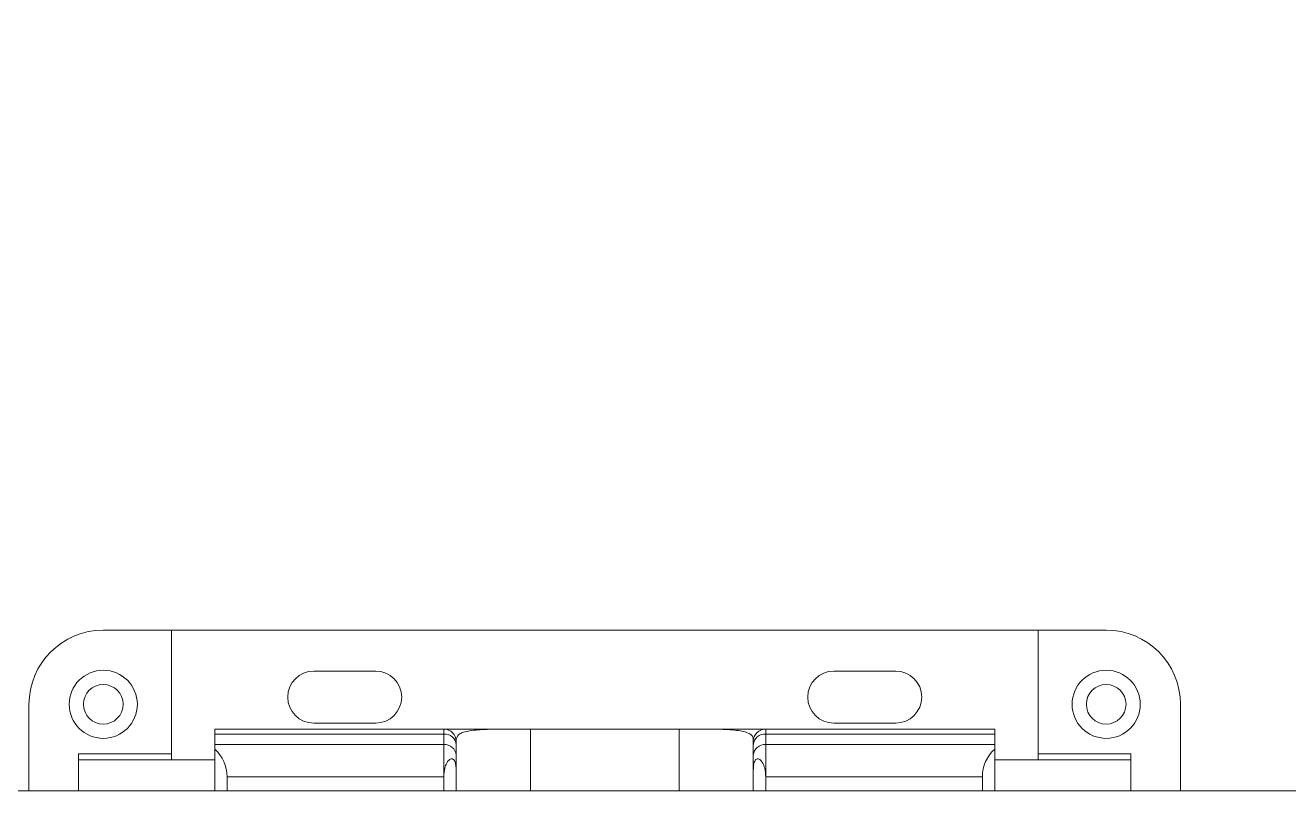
# Model space of a CAD drawing. Header units: inches. Extents: x 0.54 to 10.46, y 0.74 to 7.76.
# Drawn here: x 7.919 to 8.624, y 3.723 to 4.159 of the extents above; entities that cross this region are included whole.
import ezdxf

# ---------------------------------------------------------------- set-up
doc = ezdxf.new("R2010")
doc.units = ezdxf.units.IN
doc.header["$MEASUREMENT"] = 0
doc.layers.add('BG', color=7, linetype='Continuous')
doc.layers.add('MCG-INT-4FT', color=7, linetype='Continuous')

# ---------------------------------------------------------------- blocks, each defined once
blk = doc.blocks.new('block 3')
at = {"layer": 'BG', "true_color": 0xffffff}
h = blk.add_hatch(color=7, dxfattribs=at)
h.dxf.hatch_style = 2
edge = h.paths.add_edge_path()
edge.add_spline(control_points=[(10.29599, 0.90612), (10.29599, 0.90612), (0.87112, 0.90612), (0.87112, 0.90612), (0.87016, 0.90612), (0.86938, 0.90689), (0.86938, 0.90785), (0.86938, 0.90785), (0.86938, 7.59215), (0.86938, 7.59215), (0.86938, 7.59311), (0.87016, 7.59389), (0.87112, 7.59389), (0.87112, 7.59389), (10.29599, 7.59389), (10.29599, 7.59389), (10.29696, 7.59389), (10.29773, 7.59311), (10.29773, 7.59215), (10.29773, 7.59215), (10.29773, 0.90785), (10.29773, 0.90785), (10.29773, 0.90689), (10.29696, 0.90612), (10.29599, 0.90612)], knot_values=[0, 0, 0, 0, 1, 1, 1, 2, 2, 2, 3, 3, 3, 4, 4, 4, 5, 5, 5, 6, 6, 6, 7, 7, 7, 8, 8, 8, 8], degree=3, periodic=1)
h.paths.add_polyline_path([(0.87286, 0.90959), (10.29426, 0.90959), (10.29426, 7.59042), (0.87286, 7.59042)])
at = {"layer": 'BG', "lineweight": 0}
blk.add_open_spline([(10.29599, 0.90612), (10.29599, 0.90612), (0.87112, 0.90612), (0.87112, 0.90612), (0.87016, 0.90612), (0.86938, 0.90689), (0.86938, 0.90785), (0.86938, 0.90785), (0.86938, 7.59215), (0.86938, 7.59215), (0.86938, 7.59311), (0.87016, 7.59389), (0.87112, 7.59389), (0.87112, 7.59389), (10.29599, 7.59389), (10.29599, 7.59389), (10.29696, 7.59389), (10.29773, 7.59311), (10.29773, 7.59215), (10.29773, 7.59215), (10.29773, 0.90785), (10.29773, 0.90785), (10.29773, 0.90689), (10.29696, 0.90612), (10.29599, 0.90612)], degree=3, knots=[0, 0, 0, 0, 1, 1, 1, 2, 2, 2, 3, 3, 3, 4, 4, 4, 5, 5, 5, 6, 6, 6, 7, 7, 7, 8, 8, 8, 8], dxfattribs=at)
blk = doc.blocks.new('block 2')
at = {"layer": 'BG'}
blk.add_blockref('block 3', (0, 0), dxfattribs=at)
blk = doc.blocks.new('block 69')
at = {"layer": 'BG', "true_color": 0xffffff}
h = blk.add_hatch(color=7, dxfattribs=at)
h.dxf.hatch_style = 2
edge = h.paths.add_edge_path()
edge.add_spline(control_points=[(10.46309, 0.739), (10.46309, 0.739), (0.53691, 0.739), (0.53691, 0.739), (0.53595, 0.739), (0.53517, 0.73978), (0.53517, 0.74074), (0.53517, 0.74074), (0.53517, 7.75926), (0.53517, 7.75926), (0.53517, 7.76022), (0.53595, 7.761), (0.53691, 7.761), (0.53691, 7.761), (10.46309, 7.761), (10.46309, 7.761), (10.46406, 7.761), (10.46483, 7.76022), (10.46483, 7.75926), (10.46483, 7.75926), (10.46483, 0.74074), (10.46483, 0.74074), (10.46483, 0.73978), (10.46406, 0.739), (10.46309, 0.739)], knot_values=[0, 0, 0, 0, 1, 1, 1, 2, 2, 2, 3, 3, 3, 4, 4, 4, 5, 5, 5, 6, 6, 6, 7, 7, 7, 8, 8, 8, 8], degree=3, periodic=1)
h.paths.add_polyline_path([(0.53864, 0.74248), (10.46136, 0.74248), (10.46136, 7.75752), (0.53864, 7.75752)])
at = {"layer": 'BG', "lineweight": 0}
blk.add_open_spline([(10.46309, 0.739), (10.46309, 0.739), (0.53691, 0.739), (0.53691, 0.739), (0.53595, 0.739), (0.53517, 0.73978), (0.53517, 0.74074), (0.53517, 0.74074), (0.53517, 7.75926), (0.53517, 7.75926), (0.53517, 7.76022), (0.53595, 7.761), (0.53691, 7.761), (0.53691, 7.761), (10.46309, 7.761), (10.46309, 7.761), (10.46406, 7.761), (10.46483, 7.76022), (10.46483, 7.75926), (10.46483, 7.75926), (10.46483, 0.74074), (10.46483, 0.74074), (10.46483, 0.73978), (10.46406, 0.739), (10.46309, 0.739)], degree=3, knots=[0, 0, 0, 0, 1, 1, 1, 2, 2, 2, 3, 3, 3, 4, 4, 4, 5, 5, 5, 6, 6, 6, 7, 7, 7, 8, 8, 8, 8], dxfattribs=at)
blk = doc.blocks.new('block 68')
at = {"layer": 'BG'}
blk.add_blockref('block 69', (0, 0), dxfattribs=at)
blk = doc.blocks.new('block 1604')
at = {"layer": 'MCG-INT-4FT', "color": 7, "lineweight": 5, "true_color": 0xffffff}
blk.add_lwpolyline([(1.02982, 3.73097), (8.87607, 3.73097)], dxfattribs=at)
blk = doc.blocks.new('block 2358')
at = {"layer": 'MCG-INT-4FT', "color": 7, "lineweight": 5, "true_color": 0xffffff}
blk.add_lwpolyline([(8.20078, 3.76554), (8.15238, 3.76554)], dxfattribs=at)
blk = doc.blocks.new('block 2359')
at = {"layer": 'MCG-INT-4FT', "color": 7, "lineweight": 5, "true_color": 0xffffff}
blk.add_lwpolyline([(8.33212, 3.76554), (8.28373, 3.76554)], dxfattribs=at)
blk = doc.blocks.new('block 2361')
at = {"layer": 'MCG-INT-4FT', "color": 7, "lineweight": 5, "true_color": 0xffffff}
blk.add_open_spline([(8.50322, 3.77936), (8.50322, 3.78986), (8.51174, 3.79838), (8.52223, 3.79838), (8.53273, 3.79838), (8.54125, 3.78986), (8.54125, 3.77936), (8.54125, 3.76886), (8.53273, 3.76035), (8.52223, 3.76035), (8.51174, 3.76035), (8.50322, 3.76886), (8.50322, 3.77936), (8.50322, 3.77936), (8.50322, 3.77936), (8.50322, 3.77936)], degree=3, knots=[0, 0, 0, 0, 1, 1, 1, 2, 2, 2, 3, 3, 3, 4, 4, 4, 5, 5, 5, 5], dxfattribs=at)
blk = doc.blocks.new('block 2362')
at = {"layer": 'MCG-INT-4FT', "color": 7, "lineweight": 5, "true_color": 0xffffff}
blk.add_lwpolyline([(8.53606, 3.74826), (8.53606, 3.75171)], dxfattribs=at)
blk = doc.blocks.new('block 2363')
at = {"layer": 'MCG-INT-4FT', "color": 7, "lineweight": 5, "true_color": 0xffffff}
blk.add_lwpolyline([(8.48421, 3.75171), (8.53606, 3.75171)], dxfattribs=at)
blk = doc.blocks.new('block 2364')
at = {"layer": 'MCG-INT-4FT', "color": 7, "lineweight": 5, "true_color": 0xffffff}
blk.add_lwpolyline([(8.48421, 3.82084), (8.48421, 3.75171)], dxfattribs=at)
blk = doc.blocks.new('block 2365')
at = {"layer": 'MCG-INT-4FT', "color": 7, "lineweight": 5, "true_color": 0xffffff}
blk.add_lwpolyline([(8.52223, 3.82084), (8.48421, 3.82084)], dxfattribs=at)
blk = doc.blocks.new('block 2366')
at = {"layer": 'MCG-INT-4FT', "color": 7, "lineweight": 5, "true_color": 0xffffff}
blk.add_open_spline([(8.56371, 3.77936), (8.56371, 3.80227), (8.54514, 3.82084), (8.52223, 3.82084)], degree=3, dxfattribs=at)
blk = doc.blocks.new('block 2367')
at = {"layer": 'MCG-INT-4FT', "color": 7, "lineweight": 5, "true_color": 0xffffff}
blk.add_lwpolyline([(8.56371, 3.77936), (8.56371, 3.73097)], dxfattribs=at)
blk = doc.blocks.new('block 2374')
at = {"layer": 'MCG-INT-4FT', "color": 7, "lineweight": 5, "true_color": 0xffffff}
blk.add_open_spline([(8.51117, 3.77936), (8.51117, 3.78547), (8.51613, 3.79043), (8.52223, 3.79043), (8.52834, 3.79043), (8.5333, 3.78547), (8.5333, 3.77936), (8.5333, 3.77326), (8.52834, 3.7683), (8.52223, 3.7683), (8.51613, 3.7683), (8.51117, 3.77326), (8.51117, 3.77936), (8.51117, 3.77936), (8.51117, 3.77936), (8.51117, 3.77936)], degree=3, knots=[0, 0, 0, 0, 1, 1, 1, 2, 2, 2, 3, 3, 3, 4, 4, 4, 5, 5, 5, 5], dxfattribs=at)
blk = doc.blocks.new('block 2376')
at = {"layer": 'MCG-INT-4FT', "color": 7, "lineweight": 5, "true_color": 0xffffff}
blk.add_open_spline([(7.94326, 3.77936), (7.94326, 3.78986), (7.95177, 3.79838), (7.96227, 3.79838), (7.97277, 3.79838), (7.98129, 3.78986), (7.98129, 3.77936), (7.98129, 3.76886), (7.97277, 3.76035), (7.96227, 3.76035), (7.95177, 3.76035), (7.94326, 3.76886), (7.94326, 3.77936), (7.94326, 3.77936), (7.94326, 3.77936), (7.94326, 3.77936)], degree=3, knots=[0, 0, 0, 0, 1, 1, 1, 2, 2, 2, 3, 3, 3, 4, 4, 4, 5, 5, 5, 5], dxfattribs=at)
blk = doc.blocks.new('block 2384')
at = {"layer": 'MCG-INT-4FT', "color": 7, "lineweight": 5, "true_color": 0xffffff}
blk.add_lwpolyline([(7.9208, 3.73097), (7.9208, 3.77936)], dxfattribs=at)
blk = doc.blocks.new('block 2385')
at = {"layer": 'MCG-INT-4FT', "color": 7, "lineweight": 5, "true_color": 0xffffff}
blk.add_open_spline([(7.96227, 3.82084), (7.93937, 3.82084), (7.9208, 3.80227), (7.9208, 3.77936)], degree=3, dxfattribs=at)
blk = doc.blocks.new('block 2386')
at = {"layer": 'MCG-INT-4FT', "color": 7, "lineweight": 5, "true_color": 0xffffff}
blk.add_lwpolyline([(7.96227, 3.82084), (8.0003, 3.82084)], dxfattribs=at)
blk = doc.blocks.new('block 2387')
at = {"layer": 'MCG-INT-4FT', "color": 7, "lineweight": 5, "true_color": 0xffffff}
blk.add_lwpolyline([(8.0003, 3.82084), (8.0003, 3.75171)], dxfattribs=at)
blk = doc.blocks.new('block 2388')
at = {"layer": 'MCG-INT-4FT', "color": 7, "lineweight": 5, "true_color": 0xffffff}
blk.add_lwpolyline([(8.0003, 3.75171), (7.94845, 3.75171)], dxfattribs=at)
blk = doc.blocks.new('block 2389')
at = {"layer": 'MCG-INT-4FT', "color": 7, "lineweight": 5, "true_color": 0xffffff}
blk.add_lwpolyline([(7.94845, 3.74826), (7.94845, 3.75171)], dxfattribs=at)
blk = doc.blocks.new('block 2390')
at = {"layer": 'MCG-INT-4FT', "color": 7, "lineweight": 5, "true_color": 0xffffff}
blk.add_open_spline([(7.95121, 3.77936), (7.95121, 3.78547), (7.95617, 3.79043), (7.96227, 3.79043), (7.96838, 3.79043), (7.97334, 3.78547), (7.97334, 3.77936), (7.97334, 3.77326), (7.96838, 3.7683), (7.96227, 3.7683), (7.95617, 3.7683), (7.95121, 3.77326), (7.95121, 3.77936), (7.95121, 3.77936), (7.95121, 3.77936), (7.95121, 3.77936)], degree=3, knots=[0, 0, 0, 0, 1, 1, 1, 2, 2, 2, 3, 3, 3, 4, 4, 4, 5, 5, 5, 5], dxfattribs=at)
blk = doc.blocks.new('block 2392')
at = {"layer": 'MCG-INT-4FT', "color": 7, "lineweight": 5, "true_color": 0xffffff}
blk.add_lwpolyline([(8.1593, 3.73892), (8.1593, 3.75089)], dxfattribs=at)
blk = doc.blocks.new('block 2393')
at = {"layer": 'MCG-INT-4FT', "color": 7, "lineweight": 5, "true_color": 0xffffff}
blk.add_open_spline([(8.15238, 3.73892), (8.15249, 3.74052), (8.15259, 3.74213), (8.15295, 3.74363), (8.1532, 3.74465), (8.15356, 3.74563), (8.15403, 3.74649), (8.15435, 3.74707), (8.15471, 3.74761), (8.15513, 3.74804), (8.15543, 3.74833), (8.15574, 3.74858), (8.15609, 3.74874), (8.15634, 3.74885), (8.1566, 3.74892), (8.15687, 3.74892), (8.15709, 3.74892), (8.15731, 3.74887), (8.15752, 3.74877), (8.15772, 3.74867), (8.15792, 3.74851), (8.15809, 3.74832), (8.15825, 3.74813), (8.15839, 3.7479), (8.15851, 3.74766), (8.15871, 3.74725), (8.15885, 3.74678), (8.15895, 3.7463), (8.15932, 3.74463), (8.1593, 3.74284), (8.1593, 3.74109), (8.15929, 3.74036), (8.1593, 3.73964), (8.1593, 3.73892)], degree=3, knots=[0, 0, 0, 0, 1, 1, 1, 2, 2, 2, 3, 3, 3, 4, 4, 4, 5, 5, 5, 6, 6, 6, 7, 7, 7, 8, 8, 8, 9, 9, 9, 10, 10, 10, 11, 11, 11, 11], dxfattribs=at)
blk = doc.blocks.new('block 2394')
at = {"layer": 'MCG-INT-4FT', "color": 7, "lineweight": 5, "true_color": 0xffffff}
blk.add_lwpolyline([(8.15238, 3.75688), (8.15238, 3.73892)], dxfattribs=at)
blk = doc.blocks.new('block 2395')
at = {"layer": 'MCG-INT-4FT', "color": 7, "lineweight": 5, "true_color": 0xffffff}
blk.add_open_spline([(8.1593, 3.75089), (8.15902, 3.75444), (8.15594, 3.75711), (8.15238, 3.75688)], degree=3, dxfattribs=at)
blk = doc.blocks.new('block 2396')
at = {"layer": 'MCG-INT-4FT', "color": 7, "lineweight": 5, "true_color": 0xffffff}
blk.add_lwpolyline([(8.1593, 3.73097), (8.1593, 3.73892)], dxfattribs=at)
blk = doc.blocks.new('block 2397')
at = {"layer": 'MCG-INT-4FT', "color": 7, "lineweight": 5, "true_color": 0xffffff}
blk.add_lwpolyline([(8.15238, 3.73097), (8.15238, 3.73892)], dxfattribs=at)
blk = doc.blocks.new('block 2398')
at = {"layer": 'MCG-INT-4FT', "color": 7, "lineweight": 5, "true_color": 0xffffff}
blk.add_lwpolyline([(8.33212, 3.75688), (8.33212, 3.73892)], dxfattribs=at)
blk = doc.blocks.new('block 2399')
at = {"layer": 'MCG-INT-4FT', "color": 7, "lineweight": 5, "true_color": 0xffffff}
blk.add_open_spline([(8.33212, 3.73892), (8.33202, 3.74052), (8.33192, 3.74213), (8.33156, 3.74363), (8.33131, 3.74465), (8.33095, 3.74563), (8.33048, 3.74649), (8.33016, 3.74707), (8.3298, 3.74761), (8.32938, 3.74804), (8.32908, 3.74833), (8.32876, 3.74858), (8.32842, 3.74874), (8.32817, 3.74885), (8.32791, 3.74892), (8.32764, 3.74892), (8.32742, 3.74892), (8.3272, 3.74887), (8.32699, 3.74877), (8.32679, 3.74867), (8.32659, 3.74851), (8.32642, 3.74832), (8.32626, 3.74813), (8.32612, 3.7479), (8.326, 3.74766), (8.3258, 3.74725), (8.32566, 3.74678), (8.32555, 3.7463), (8.32519, 3.74463), (8.32521, 3.74284), (8.32521, 3.74109), (8.32522, 3.74036), (8.32521, 3.73964), (8.32521, 3.73892)], degree=3, knots=[0, 0, 0, 0, 1, 1, 1, 2, 2, 2, 3, 3, 3, 4, 4, 4, 5, 5, 5, 6, 6, 6, 7, 7, 7, 8, 8, 8, 9, 9, 9, 10, 10, 10, 11, 11, 11, 11], dxfattribs=at)
blk = doc.blocks.new('block 2400')
at = {"layer": 'MCG-INT-4FT', "color": 7, "lineweight": 5, "true_color": 0xffffff}
blk.add_lwpolyline([(8.32521, 3.73892), (8.32521, 3.75089)], dxfattribs=at)
blk = doc.blocks.new('block 2401')
at = {"layer": 'MCG-INT-4FT', "color": 7, "lineweight": 5, "true_color": 0xffffff}
blk.add_open_spline([(8.33212, 3.75688), (8.32857, 3.75711), (8.32549, 3.75444), (8.32521, 3.75089)], degree=3, dxfattribs=at)
blk = doc.blocks.new('block 2402')
at = {"layer": 'MCG-INT-4FT', "color": 7, "lineweight": 5, "true_color": 0xffffff}
blk.add_lwpolyline([(8.32521, 3.73097), (8.32521, 3.73892)], dxfattribs=at)
blk = doc.blocks.new('block 2403')
at = {"layer": 'MCG-INT-4FT', "color": 7, "lineweight": 5, "true_color": 0xffffff}
blk.add_lwpolyline([(8.33212, 3.73097), (8.33212, 3.73892)], dxfattribs=at)
blk = doc.blocks.new('block 2416')
at = {"layer": 'MCG-INT-4FT', "color": 7, "lineweight": 5, "true_color": 0xffffff}
blk.add_lwpolyline([(8.03141, 3.73892), (8.15238, 3.73892)], dxfattribs=at)
blk = doc.blocks.new('block 2417')
at = {"layer": 'MCG-INT-4FT', "color": 7, "lineweight": 5, "true_color": 0xffffff}
blk.add_open_spline([(8.03141, 3.73892), (8.03141, 3.74482), (8.02889, 3.75044), (8.02449, 3.75437)], degree=3, dxfattribs=at)
blk = doc.blocks.new('block 2418')
at = {"layer": 'MCG-INT-4FT', "color": 7, "lineweight": 5, "true_color": 0xffffff}
blk.add_lwpolyline([(8.02449, 3.75437), (8.02449, 3.75688)], dxfattribs=at)
blk = doc.blocks.new('block 2419')
at = {"layer": 'MCG-INT-4FT', "color": 7, "lineweight": 5, "true_color": 0xffffff}
blk.add_lwpolyline([(8.02449, 3.75688), (8.15238, 3.75688)], dxfattribs=at)
blk = doc.blocks.new('block 2420')
at = {"layer": 'MCG-INT-4FT', "color": 7, "lineweight": 5, "true_color": 0xffffff}
blk.add_lwpolyline([(8.02449, 3.73097), (8.02449, 3.75437)], dxfattribs=at)
blk = doc.blocks.new('block 2421')
at = {"layer": 'MCG-INT-4FT', "color": 7, "lineweight": 5, "true_color": 0xffffff}
blk.add_lwpolyline([(8.03141, 3.73097), (8.03141, 3.73892)], dxfattribs=at)
blk = doc.blocks.new('block 2427')
at = {"layer": 'MCG-INT-4FT', "color": 7, "lineweight": 5, "true_color": 0xffffff}
blk.add_lwpolyline([(8.46002, 3.75437), (8.46002, 3.75688)], dxfattribs=at)
blk = doc.blocks.new('block 2428')
at = {"layer": 'MCG-INT-4FT', "color": 7, "lineweight": 5, "true_color": 0xffffff}
blk.add_open_spline([(8.46002, 3.75437), (8.45562, 3.75044), (8.4531, 3.74482), (8.4531, 3.73892)], degree=3, dxfattribs=at)
blk = doc.blocks.new('block 2429')
at = {"layer": 'MCG-INT-4FT', "color": 7, "lineweight": 5, "true_color": 0xffffff}
blk.add_lwpolyline([(8.4531, 3.73892), (8.33212, 3.73892)], dxfattribs=at)
blk = doc.blocks.new('block 2430')
at = {"layer": 'MCG-INT-4FT', "color": 7, "lineweight": 5, "true_color": 0xffffff}
blk.add_lwpolyline([(8.46002, 3.75688), (8.33212, 3.75688)], dxfattribs=at)
blk = doc.blocks.new('block 2431')
at = {"layer": 'MCG-INT-4FT', "color": 7, "lineweight": 5, "true_color": 0xffffff}
blk.add_lwpolyline([(8.4531, 3.73097), (8.4531, 3.73892)], dxfattribs=at)
blk = doc.blocks.new('block 2432')
at = {"layer": 'MCG-INT-4FT', "color": 7, "lineweight": 5, "true_color": 0xffffff}
blk.add_lwpolyline([(8.46002, 3.73097), (8.46002, 3.75437)], dxfattribs=at)
blk = doc.blocks.new('block 2440')
at = {"layer": 'MCG-INT-4FT', "color": 7, "lineweight": 5, "true_color": 0xffffff}
blk.add_lwpolyline([(8.15238, 3.76276), (8.15238, 3.75688)], dxfattribs=at)
blk = doc.blocks.new('block 2441')
at = {"layer": 'MCG-INT-4FT', "color": 7, "lineweight": 5, "true_color": 0xffffff}
blk.add_lwpolyline([(8.02449, 3.76276), (8.15238, 3.76276)], dxfattribs=at)
blk = doc.blocks.new('block 2442')
at = {"layer": 'MCG-INT-4FT', "color": 7, "lineweight": 5, "true_color": 0xffffff}
blk.add_lwpolyline([(8.02449, 3.75688), (8.02449, 3.76276)], dxfattribs=at)
blk = doc.blocks.new('block 2443')
at = {"layer": 'MCG-INT-4FT', "color": 7, "lineweight": 5, "true_color": 0xffffff}
blk.add_open_spline([(8.1593, 3.75677), (8.15902, 3.76033), (8.15594, 3.763), (8.15238, 3.76276)], degree=3, dxfattribs=at)
blk = doc.blocks.new('block 2444')
at = {"layer": 'MCG-INT-4FT', "color": 7, "lineweight": 5, "true_color": 0xffffff}
blk.add_lwpolyline([(8.1593, 3.75089), (8.1593, 3.75677)], dxfattribs=at)
blk = doc.blocks.new('block 2445')
at = {"layer": 'MCG-INT-4FT', "color": 7, "lineweight": 5, "true_color": 0xffffff}
blk.add_lwpolyline([(8.33212, 3.76276), (8.33212, 3.75688)], dxfattribs=at)
blk = doc.blocks.new('block 2446')
at = {"layer": 'MCG-INT-4FT', "color": 7, "lineweight": 5, "true_color": 0xffffff}
blk.add_open_spline([(8.33212, 3.76276), (8.32857, 3.763), (8.32549, 3.76033), (8.32521, 3.75677)], degree=3, dxfattribs=at)
blk = doc.blocks.new('block 2447')
at = {"layer": 'MCG-INT-4FT', "color": 7, "lineweight": 5, "true_color": 0xffffff}
blk.add_lwpolyline([(8.32521, 3.75089), (8.32521, 3.75677)], dxfattribs=at)
blk = doc.blocks.new('block 2448')
at = {"layer": 'MCG-INT-4FT', "color": 7, "lineweight": 5, "true_color": 0xffffff}
blk.add_lwpolyline([(8.46002, 3.76276), (8.33212, 3.76276)], dxfattribs=at)
blk = doc.blocks.new('block 2449')
at = {"layer": 'MCG-INT-4FT', "color": 7, "lineweight": 5, "true_color": 0xffffff}
blk.add_lwpolyline([(8.46002, 3.75688), (8.46002, 3.76276)], dxfattribs=at)
blk = doc.blocks.new('block 2460')
at = {"layer": 'MCG-INT-4FT', "color": 7, "lineweight": 5, "true_color": 0xffffff}
blk.add_lwpolyline([(8.15238, 3.76554), (8.15238, 3.76276)], dxfattribs=at)
blk = doc.blocks.new('block 2461')
at = {"layer": 'MCG-INT-4FT', "color": 7, "lineweight": 5, "true_color": 0xffffff}
blk.add_lwpolyline([(8.02449, 3.76554), (8.15238, 3.76554)], dxfattribs=at)
blk = doc.blocks.new('block 2462')
at = {"layer": 'MCG-INT-4FT', "color": 7, "lineweight": 5, "true_color": 0xffffff}
blk.add_lwpolyline([(8.02449, 3.76276), (8.02449, 3.76554)], dxfattribs=at)
blk = doc.blocks.new('block 2463')
at = {"layer": 'MCG-INT-4FT', "color": 7, "lineweight": 5, "true_color": 0xffffff}
blk.add_open_spline([(8.1593, 3.75862), (8.1593, 3.76244), (8.1562, 3.76554), (8.15238, 3.76554)], degree=3, dxfattribs=at)
blk = doc.blocks.new('block 2464')
at = {"layer": 'MCG-INT-4FT', "color": 7, "lineweight": 5, "true_color": 0xffffff}
blk.add_lwpolyline([(8.1593, 3.75677), (8.1593, 3.75862)], dxfattribs=at)
blk = doc.blocks.new('block 2465')
at = {"layer": 'MCG-INT-4FT', "color": 7, "lineweight": 5, "true_color": 0xffffff}
blk.add_lwpolyline([(8.33212, 3.76554), (8.33212, 3.76276)], dxfattribs=at)
blk = doc.blocks.new('block 2466')
at = {"layer": 'MCG-INT-4FT', "color": 7, "lineweight": 5, "true_color": 0xffffff}
blk.add_open_spline([(8.33212, 3.76554), (8.32831, 3.76554), (8.32521, 3.76244), (8.32521, 3.75862)], degree=3, dxfattribs=at)
blk = doc.blocks.new('block 2467')
at = {"layer": 'MCG-INT-4FT', "color": 7, "lineweight": 5, "true_color": 0xffffff}
blk.add_lwpolyline([(8.32521, 3.75677), (8.32521, 3.75862)], dxfattribs=at)
blk = doc.blocks.new('block 2468')
at = {"layer": 'MCG-INT-4FT', "color": 7, "lineweight": 5, "true_color": 0xffffff}
blk.add_lwpolyline([(8.46002, 3.76554), (8.33212, 3.76554)], dxfattribs=at)
blk = doc.blocks.new('block 2469')
at = {"layer": 'MCG-INT-4FT', "color": 7, "lineweight": 5, "true_color": 0xffffff}
blk.add_lwpolyline([(8.46002, 3.76276), (8.46002, 3.76554)], dxfattribs=at)
blk = doc.blocks.new('block 2483')
at = {"layer": 'MCG-INT-4FT', "color": 7, "lineweight": 5, "true_color": 0xffffff}
blk.add_open_spline([(8.28373, 3.76554), (8.28839, 3.76554), (8.29305, 3.76554), (8.29745, 3.76552), (8.30186, 3.7655), (8.306, 3.76545), (8.30963, 3.76527), (8.31325, 3.7651), (8.31637, 3.76481), (8.31885, 3.76432), (8.3213, 3.76384), (8.32314, 3.76317), (8.32409, 3.76223), (8.32478, 3.76155), (8.32499, 3.76073), (8.32521, 3.75991)], degree=3, knots=[0, 0, 0, 0, 1, 1, 1, 2, 2, 2, 3, 3, 3, 4, 4, 4, 5, 5, 5, 5], dxfattribs=at)
blk = doc.blocks.new('block 2484')
at = {"layer": 'MCG-INT-4FT', "color": 7, "lineweight": 5, "true_color": 0xffffff}
blk.add_lwpolyline([(8.28373, 3.76554), (8.20078, 3.76554)], dxfattribs=at)
blk = doc.blocks.new('block 2485')
at = {"layer": 'MCG-INT-4FT', "color": 7, "lineweight": 5, "true_color": 0xffffff}
blk.add_open_spline([(8.1593, 3.75991), (8.15972, 3.76103), (8.16015, 3.76215), (8.16151, 3.76298), (8.16287, 3.76381), (8.16518, 3.76434), (8.16806, 3.76472), (8.17089, 3.76508), (8.17428, 3.76528), (8.1781, 3.76539), (8.18195, 3.7655), (8.18623, 3.76552), (8.1907, 3.76553), (8.19399, 3.76554), (8.19738, 3.76554), (8.20078, 3.76554)], degree=3, knots=[0, 0, 0, 0, 1, 1, 1, 2, 2, 2, 3, 3, 3, 4, 4, 4, 5, 5, 5, 5], dxfattribs=at)
blk = doc.blocks.new('block 2488')
at = {"layer": 'MCG-INT-4FT', "color": 7, "lineweight": 5, "true_color": 0xffffff}
blk.add_lwpolyline([(8.32521, 3.75862), (8.32521, 3.75991)], dxfattribs=at)
blk = doc.blocks.new('block 2489')
at = {"layer": 'MCG-INT-4FT', "color": 7, "lineweight": 5, "true_color": 0xffffff}
blk.add_lwpolyline([(8.1593, 3.75991), (8.1593, 3.75862)], dxfattribs=at)
blk = doc.blocks.new('block 2490')
at = {"layer": 'MCG-INT-4FT', "color": 7, "lineweight": 5, "true_color": 0xffffff}
blk.add_lwpolyline([(8.20078, 3.76554), (8.20078, 3.73097)], dxfattribs=at)
blk = doc.blocks.new('block 2492')
at = {"layer": 'MCG-INT-4FT', "color": 7, "lineweight": 5, "true_color": 0xffffff}
blk.add_lwpolyline([(8.28373, 3.73097), (8.28373, 3.76554)], dxfattribs=at)
blk = doc.blocks.new('block 2494')
at = {"layer": 'MCG-INT-4FT', "color": 7, "lineweight": 5, "true_color": 0xffffff}
blk.add_lwpolyline([(7.94845, 3.74826), (7.94845, 3.73097)], dxfattribs=at)
blk = doc.blocks.new('block 2495')
at = {"layer": 'MCG-INT-4FT', "color": 7, "lineweight": 5, "true_color": 0xffffff}
blk.add_lwpolyline([(8.02449, 3.74826), (7.94845, 3.74826)], dxfattribs=at)
blk = doc.blocks.new('block 2498')
at = {"layer": 'MCG-INT-4FT', "color": 7, "lineweight": 5, "true_color": 0xffffff}
blk.add_lwpolyline([(8.53606, 3.74826), (8.53606, 3.73097)], dxfattribs=at)
blk = doc.blocks.new('block 2499')
at = {"layer": 'MCG-INT-4FT', "color": 7, "lineweight": 5, "true_color": 0xffffff}
blk.add_lwpolyline([(8.46002, 3.74826), (8.53606, 3.74826)], dxfattribs=at)
blk = doc.blocks.new('block 2502')
at = {"layer": 'MCG-INT-4FT', "color": 7, "lineweight": 5, "true_color": 0xffffff}
blk.add_lwpolyline([(8.0003, 3.74826), (8.0003, 3.75171)], dxfattribs=at)
blk = doc.blocks.new('block 2503')
at = {"layer": 'MCG-INT-4FT', "color": 7, "lineweight": 5, "true_color": 0xffffff}
blk.add_lwpolyline([(8.48421, 3.74826), (8.48421, 3.75171)], dxfattribs=at)
blk = doc.blocks.new('block 2506')
at = {"layer": 'MCG-INT-4FT', "color": 7, "lineweight": 5, "true_color": 0xffffff}
blk.add_lwpolyline([(8.37015, 3.7979), (8.40471, 3.7979)], dxfattribs=at)
blk = doc.blocks.new('block 2507')
at = {"layer": 'MCG-INT-4FT', "color": 7, "lineweight": 5, "true_color": 0xffffff}
blk.add_open_spline([(8.37015, 3.7979), (8.36213, 3.7979), (8.35563, 3.7914), (8.35563, 3.78338), (8.35563, 3.77536), (8.36213, 3.76886), (8.37015, 3.76886)], degree=3, knots=[0, 0, 0, 0, 1, 1, 1, 2, 2, 2, 2], dxfattribs=at)
blk = doc.blocks.new('block 2508')
at = {"layer": 'MCG-INT-4FT', "color": 7, "lineweight": 5, "true_color": 0xffffff}
blk.add_lwpolyline([(8.40471, 3.76886), (8.37015, 3.76886)], dxfattribs=at)
blk = doc.blocks.new('block 2509')
at = {"layer": 'MCG-INT-4FT', "color": 7, "lineweight": 5, "true_color": 0xffffff}
blk.add_open_spline([(8.40471, 3.76886), (8.41273, 3.76886), (8.41923, 3.77536), (8.41923, 3.78338), (8.41923, 3.7914), (8.41273, 3.7979), (8.40471, 3.7979)], degree=3, knots=[0, 0, 0, 0, 1, 1, 1, 2, 2, 2, 2], dxfattribs=at)
blk = doc.blocks.new('block 2510')
at = {"layer": 'MCG-INT-4FT', "color": 7, "lineweight": 5, "true_color": 0xffffff}
blk.add_lwpolyline([(8.0798, 3.76886), (8.11436, 3.76886)], dxfattribs=at)
blk = doc.blocks.new('block 2511')
at = {"layer": 'MCG-INT-4FT', "color": 7, "lineweight": 5, "true_color": 0xffffff}
blk.add_open_spline([(8.11436, 3.76886), (8.12238, 3.76886), (8.12888, 3.77536), (8.12888, 3.78338), (8.12888, 3.7914), (8.12238, 3.7979), (8.11436, 3.7979)], degree=3, knots=[0, 0, 0, 0, 1, 1, 1, 2, 2, 2, 2], dxfattribs=at)
blk = doc.blocks.new('block 2512')
at = {"layer": 'MCG-INT-4FT', "color": 7, "lineweight": 5, "true_color": 0xffffff}
blk.add_lwpolyline([(8.11436, 3.7979), (8.0798, 3.7979)], dxfattribs=at)
blk = doc.blocks.new('block 2513')
at = {"layer": 'MCG-INT-4FT', "color": 7, "lineweight": 5, "true_color": 0xffffff}
blk.add_open_spline([(8.0798, 3.7979), (8.07178, 3.7979), (8.06528, 3.7914), (8.06528, 3.78338), (8.06528, 3.77536), (8.07178, 3.76886), (8.0798, 3.76886)], degree=3, knots=[0, 0, 0, 0, 1, 1, 1, 2, 2, 2, 2], dxfattribs=at)
blk = doc.blocks.new('block 2514')
at = {"layer": 'MCG-INT-4FT', "color": 7, "lineweight": 5, "true_color": 0xffffff}
blk.add_lwpolyline([(8.48421, 3.82084), (8.0003, 3.82084)], dxfattribs=at)

msp = doc.modelspace()

# ---------------------------------------------------------------- block references
at = {"layer": 'BG'}
for name in ['block 68', 'block 2']:
    msp.add_blockref(name, (0, 0), dxfattribs=at)
at = {"layer": 'MCG-INT-4FT'}
for name in ['block 2385', 'block 2386', 'block 2387', 'block 2514', 'block 2364', 'block 2365', 'block 2366', 'block 2376', 'block 2513', 'block 2512', 'block 2511', 'block 2507', 'block 2506', 'block 2509', 'block 2361', 'block 2390', 'block 2374', 'block 2384', 'block 2367', 'block 2510', 'block 2508', 'block 2461', 'block 2462', 'block 2441', 'block 2442', 'block 2358', 'block 2460', 'block 2463', 'block 2443', 'block 2440', 'block 2485', 'block 2484', 'block 2490', 'block 2359', 'block 2483', 'block 2492', 'block 2466', 'block 2446', 'block 2465', 'block 2468', 'block 2445', 'block 2448', 'block 2469', 'block 2449', 'block 2418', 'block 2419', 'block 2417', 'block 2420', 'block 2395', 'block 2394', 'block 2489', 'block 2464', 'block 2444', 'block 2488', 'block 2467', 'block 2401', 'block 2447', 'block 2398', 'block 2430', 'block 2428', 'block 2427', 'block 2432', 'block 2388', 'block 2389', 'block 2494', 'block 2495', 'block 2502', 'block 2393', 'block 2392', 'block 2399', 'block 2400', 'block 2499', 'block 2363', 'block 2503', 'block 2362', 'block 2498', 'block 2416', 'block 2421', 'block 2397', 'block 2396', 'block 2402', 'block 2403', 'block 2429', 'block 2431', 'block 1604']:
    msp.add_blockref(name, (0, 0), dxfattribs=at)

doc.saveas('drawing.dxf')
